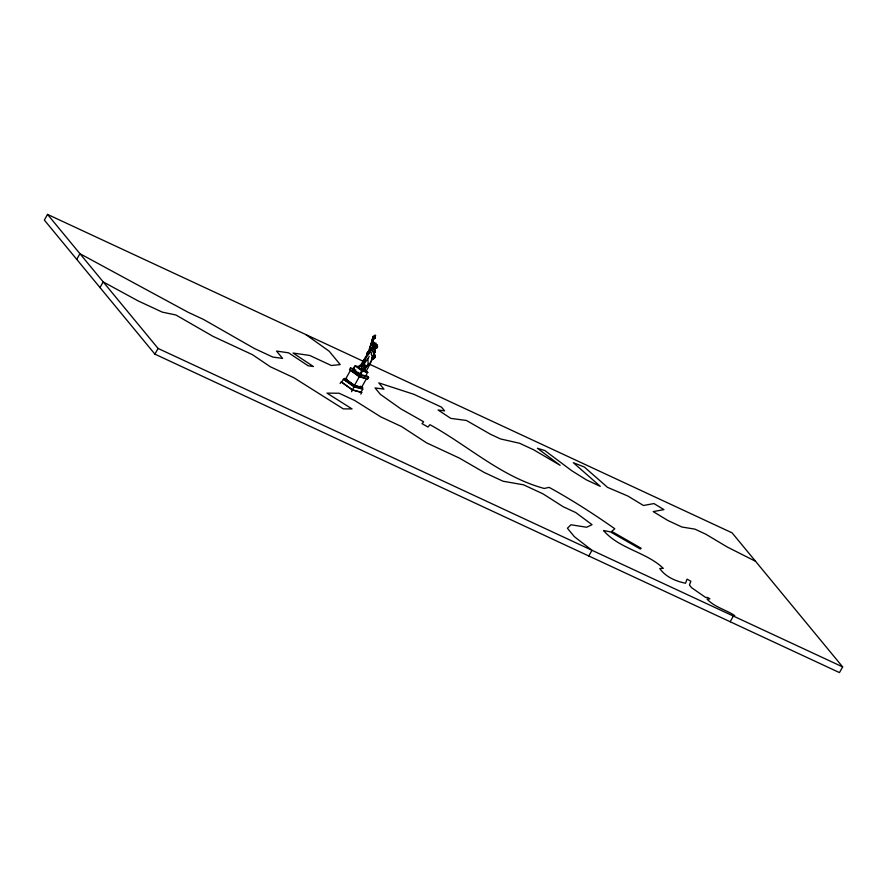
<?xml version="1.0" encoding="UTF-8"?>
<svg xmlns="http://www.w3.org/2000/svg" width="887" height="887" viewBox="0 0 887 887"><rect width="100%" height="100%" fill="white"/><g stroke="black" fill="none" stroke-linecap="round" stroke-linejoin="round"><path stroke-width="1.33" d="M370.533 345.819L369.557 349.168L372.939 337.005L373.36 336.24L375.456 337.437C374.636 339.699 371.431 336.262 375.035 338.202L372.751 337.171L374.846 338.368L375.456 337.437M375.8 345.087L376.044 347.87L372.939 349.278L373.372 347.183L375.168 348.957L370.699 349.467L375.412 349.001L375.256 345.753L373.882 345.453L366.808 353.525L366.786 355.299L370.334 351.984L368.482 351.363L367.251 354.478L370.334 351.984L362.439 362.118L361.663 364.357M376.432 346.163L375.489 346.396L376.343 346.994L376.044 347.87L375.7 345.686L373.882 345.453M372.939 349.278L372.385 339.022M353.924 368.914L350.465 367.994L349.522 369.691L359.523 376.864L362.484 371.032L367.706 372.418L365.588 370.755M365.699 358.603L365.932 356.441L363.06 361.242M373.416 356.175L372.296 357.927L373.216 356.352L374.436 356.042C376.155 350.764 368.637 361.541 373.272 359.091L374.613 356.907L375.179 357.383L373.272 359.091M372.218 344.555L374.081 337.515M367.75 353.303C365.156 353.946 372.595 349.423 370.234 347.127M373.571 356.53L374.392 354.279M375.656 347.804L374.447 348.236L375.234 351.219L373.926 354.523M373.372 347.183L375.412 349.001L375.733 347.46M373.737 345.043L373.516 346.03L374.392 344.367L372.418 342.67L374.07 344.566M373.649 356.297L371.542 359.235L373.859 355.92L374.724 350.276L373.97 355.698M368.748 351.906L369.114 349.223L370.345 347.715L369.702 347.36M373.15 356.685L374.724 350.276L373.981 352.638M374.181 336.295L375.268 335.508C372.096 339.422 377.485 334.044 374.502 336.528M358.448 367.606L363.925 364.324L365.256 365.333C357.361 375.134 363.038 362.949 365.721 359.845L359.335 365.998L357.406 366.852L362.24 370.334L367.706 372.418M373.471 355.565L375.234 351.219L374.713 349.234M372.507 357.35L373.25 354.988M374.092 347.937L374.78 346.518M370.91 350.376L372.906 349.689L371.221 354.135L372.828 357.971M373.915 356.718L374.68 354.778L375.179 357.383L373.128 356.962M367.251 354.478L368.482 351.363M372.052 359.191L368.981 365.244L368.183 364.28L367.872 358.525L369.236 356.419M374.879 335.197L373.926 336.75M371.542 359.235L373.516 355.731M374.137 354.312L374.957 355.765M371.509 359.024L372.141 359.279L369.569 365.045L368.183 364.28L362.794 370.433M372.274 340.275L374.126 337.093L373.172 336.406L372.751 337.171M365.466 356.94L370.334 351.984M369.99 348.391L370.345 347.715M367.606 378.993L368.56 377.308L360.466 375.168L359.523 376.864L367.606 378.993L368.548 377.297L366.331 375.711M363.47 361.375L47.532 214.41L44.35 220.098L154.903 354.146L839.468 672.59L842.65 666.902L732.097 532.854L369.735 364.291M76.759 259.392L79.93 253.693L188.011 312.224L203.411 319.387L254.392 348.502L272.83 357.073L282.587 358.403L276.544 351.075L288.597 352.826L308.122 365.766L313.41 366.531L293.054 353.037L309.751 355.465L331.328 365.511L340.209 364.59L329.199 351.241L305.793 334.543M100.009 287.576L103.18 281.889L138.15 300.915L162.254 312.124L175.881 314.985L212.991 336.339L252.529 354.722L270.391 366.797L293.863 377.718L343.258 408.863L352.061 408.94L326.981 393.129L339.111 393.24L354.711 400.492L380.778 416.879L401.567 426.558L426.47 442.79L459.388 458.102L484.346 472.527L503.095 481.242L523.53 484.812L543.066 493.893L563.156 506.71L575.763 512.575L592.039 524.683L586.617 527.244L570.929 524.771L567.414 528.253L574.344 536.657L591.984 550.295L588.802 555.983M154.903 354.146L158.086 348.447L47.532 214.41M340.164 383.506L341.085 381.842L352.494 390.025L361.719 392.453L360.787 394.116M361.087 392.132L362.739 389.171L362.295 388.484L354.212 386.355L343.38 379.215L341.728 382.175L352.427 389.848L361.719 392.453M344.211 379.181L344.599 378.494L346.906 379.104M367.074 376.243C363.215 375.223 348.458 372.085 355.243 365.843L359.157 366.874M353.348 369.557L355.243 365.843M361.186 369.735L361.475 369.214L362.24 370.334L363.415 370.067L368.183 364.28L363.858 371.099L367.639 372.218L365.743 375.933L368.548 377.297M359.812 374.192L361.774 370.677L355.31 366.043M359.412 376.576L350.553 370.234L345.642 379.026L354.49 385.368L359.412 376.576L365.366 378.15M352.427 389.848L354.6 385.657L362.683 387.796L362.295 388.484M351.562 391.688L352.494 390.025M361.641 387.264L366.564 378.461M730.167 621.743L733.349 616.055L734.746 615.633C726.131 609.768 714.656 607.296 707.039 599.091L709.91 598.869L707.571 597.417L705.786 597.561L691.672 587.748L689.443 585.054L690.84 581.229L687.037 579.133L685.54 583.236C675.772 581.284 665.605 576.883 659.728 568.523L663.288 568.345C646.346 551.991 619.259 548.92 603.537 530.526L610.378 531.856L640.347 549.02L641.201 548.288L611.72 531.402L614.791 528.741C593.614 513.917 571.716 499.747 549.097 487.362L544.241 488.46C501.266 476.862 468.192 445.695 429.951 424.696L427.977 427.035L422.024 423.653L423.631 421.757L400.78 408.818L380.39 394.382L375.068 387.929L383.96 389.149L378.793 382.885L413.985 394.349L441.549 407.166L444.598 410.869L438.078 409.994L450.807 418.387L466.407 420.471L490.478 434.264L500.556 438.954L519.549 443.245L533.73 449.842L560.129 465.32L537.411 448.268L544.873 450.563L571.716 470.709L586.573 479.967L600.277 486.342L573.324 462.681L584.333 467.017L607.506 487.351L627.774 495.999L643.463 505.501L653.952 503.561L663.931 509.615L653.209 511.599L667.922 520.514L681.948 527.033L694.898 529.129L705.764 534.185L727.395 547.091L755.547 561.294M374.092 347.083L375.523 346.872L376.044 347.87M363.925 364.324L367.872 358.525M373.216 356.352L372.141 359.279M374.214 345.11L373.516 346.03L375.134 345.908L375.523 346.872M361.696 369.047L363.415 370.067M373.593 353.192L375.234 351.219M372.296 357.927L373.494 357.151M369.89 350.143L373.815 345.919M368.305 365.422L370.034 364.113L366.032 371.487L363.858 371.099L365.289 370.034L364.524 370.101M361.053 369.325L361.963 368.704M368.427 352.494L366.808 353.525L368.593 352.405M370.234 346.285L372.695 344.733L370.633 345.597L372.44 339.887L372.95 340.874L374.181 337.98M376.221 345.498L377.474 344.954L376.01 345.165M374.159 346.085L373.194 346.484L376.343 346.994M358.503 366.675L365.256 365.333M357.406 366.852L358.281 366.774M375.722 345.376L376.332 345.442L376.177 347.249L374.735 344.71M353.27 369.358L355.887 370.045M352.982 370.611L356.441 371.52M352.948 370.855L356.519 371.797M354.49 385.368L362.107 387.386M362.739 389.171L354.09 386.887L343.38 379.215M376.343 346.218L377.696 346.684L376.332 345.875M372.396 350.942L374.902 351.829M373.959 344.71L371.775 343.779L373.771 344.999M374.757 336.184L375.656 335.463L374.757 335.375M374.126 337.093L375.268 337.603M158.086 348.447L842.65 666.902M361.774 370.677L362.484 371.032M357.716 372.119L359.922 373.704M350.465 367.994L360.466 375.168M360.466 386.2L362.683 387.796M344.599 378.494L354.6 385.657M376.31 346.562L377.33 347.881L375.545 346.573L376.321 345.664L374.68 344.322L374.026 342.327L375.312 344.466L375.8 342.936L375.8 344.832M375.068 348.147L375.412 349.001M376.321 345.664L376.177 347.249L376.321 345.664M373.837 338.712L372.983 337.947L373.837 338.712"/></g></svg>
